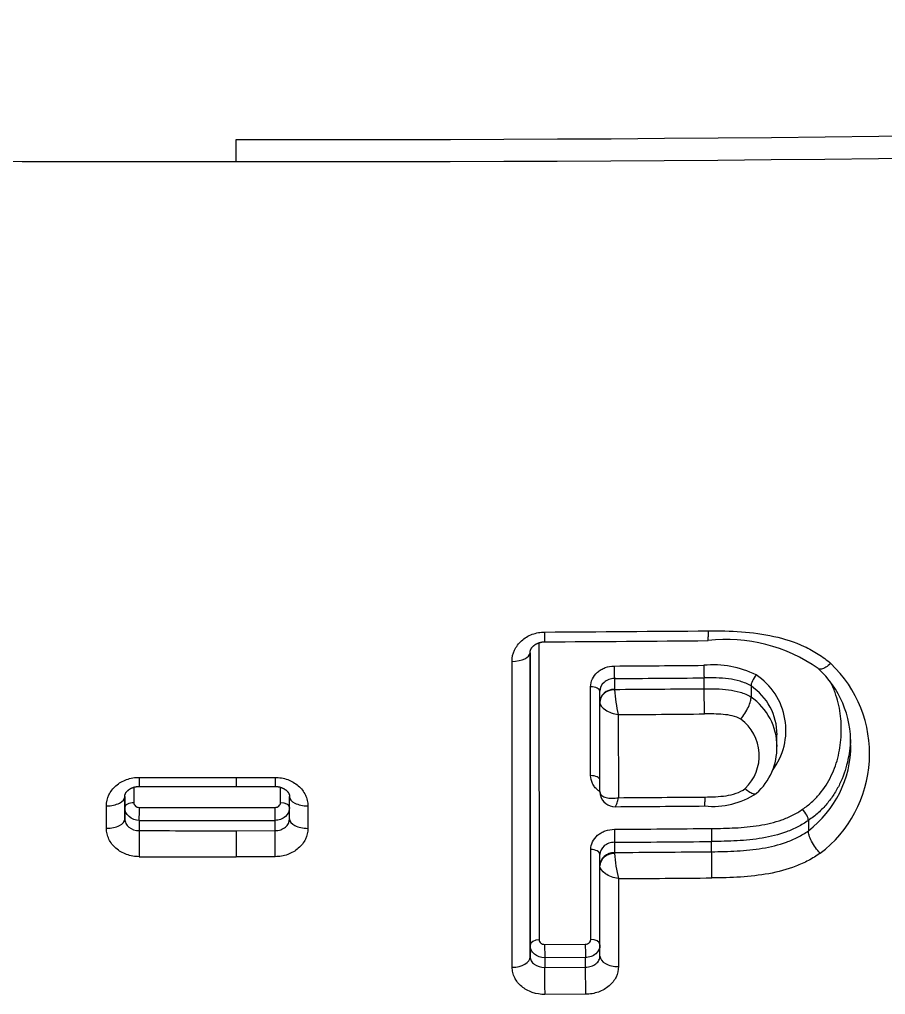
# Model space of a CAD drawing. Header units: millimetres. Extents: x 169 to 4368, y -1049 to 1924.
# Drawn here: x 458.94 to 459.416, y 1017.728 to 1018.264 of the extents above; entities that cross this region are included whole.
import ezdxf

# ---------------------------------------------------------------- set-up
doc = ezdxf.new("R2010")
doc.units = ezdxf.units.MM

msp = doc.modelspace()

# ---------------------------------------------------------------- linework, layer by layer
for p, q in [((459.059070963056, 1018.186226173247), (459.0590710513429, 1018.198320833465)), ((459.2255498618704, 1017.921533538468), (459.2256545304929, 1017.758173134879)), ((459.2206103413658, 1017.91599216673), (459.2207161530271, 1017.748808601306)), ((459.2207161530271, 1017.755316370843), (459.2206143168221, 1017.916137678729)), ((459.2108282056236, 1017.743112123056), (459.2107240420925, 1017.911305650914)), ((459.2669928572899, 1017.90183769521), (459.2669928572899, 1017.895885033201)), ((459.3162850912937, 1017.896271491357), (459.3162850912937, 1017.902225210172)), ((459.2539553873186, 1017.848483322178), (459.2539243395094, 1017.897250192991)), ((459.3421009951235, 1017.897798967537), (459.3421009951235, 1017.897795522855)), ((459.3421009951235, 1017.897795522855), (459.3421009951235, 1017.891705748021)), ((459.2589972234255, 1017.888630616036), (459.2589972234255, 1017.894845787823)), ((459.2669991177131, 1017.895660828432), (459.2669928572899, 1017.895885033201)), ((459.3421009951235, 1017.891705748021), (459.3421009951235, 1017.891698517104)), ((459.2589972248088, 1017.888585766254), (459.2589972234255, 1017.888630616036)), ((459.2590278159576, 1017.83967261513), (459.2589972248088, 1017.888585766255)), ((459.269155121212, 1017.882018334906), (459.2691826078351, 1017.836348638405)), ((459.356387861517, 1017.864486815996), (459.356387861517, 1017.870987856617)), ((459.0590708835869, 1017.847505024886), (459.0590757882599, 1017.842507685082)), ((459.0590710513426, 1017.847505025045), (459.0804526032015, 1017.847522436164)), ((459.002844532523, 1017.842096051042), (459.0028499095925, 1017.833592262776)), ((459.0590757990624, 1017.842499729705), (459.0804481940272, 1017.842517854599)), ((459.0834542824128, 1017.833580095705), (459.0834488877938, 1017.842086533881)), ((458.9978212634712, 1017.83693875205), (458.997829022136, 1017.824661883868)), ((458.997829022136, 1017.831006553104), (458.9978251863006, 1017.837073395333)), ((459.0884542816686, 1017.824648421384), (459.0884465230037, 1017.836925477813)), ((458.9877761700878, 1017.819498886054), (458.9877683531958, 1017.831849350152)), ((458.997829022136, 1017.824661883868), (458.997829022136, 1017.831006553104)), ((459.0804586478042, 1017.82388192894), (459.0804559197138, 1017.831004662899)), ((459.0984757751456, 1017.831846203658), (459.0984835120425, 1017.819495585398)), ((459.00583338589, 1017.823891662443), (459.00583338589, 1017.818229511026)), ((459.0804586478042, 1017.818226903492), (459.0804586478042, 1017.82388192894)), ((459.3736267799512, 1017.823839034257), (459.3736267799512, 1017.82384232239)), ((459.3736267799512, 1017.823839034257), (459.3736267799512, 1017.818120702929)), ((459.0590655951617, 1017.818209680166), (459.0804586478042, 1017.818226903492)), ((459.0590655951617, 1017.818209680166), (459.0590710513433, 1017.803891409349)), ((459.3736267799512, 1017.818120702929), (459.3736267799512, 1017.818113663692)), ((459.2670493551287, 1017.811818527795), (459.2670493551287, 1017.806211097421)), ((459.3204338914735, 1017.806630790289), (459.3204338914735, 1017.812238637382)), ((459.2540137720073, 1017.758348815791), (459.2539815257961, 1017.807824702117)), ((459.2670493551287, 1017.806211097421), (459.2670630536024, 1017.805687931821)), ((459.0804799733207, 1017.80390869898), (459.0590710513426, 1017.803891409349)), ((459.2590537212643, 1017.798956680256), (459.2590537212643, 1017.805157987997)), ((459.2590858595912, 1017.749159559442), (459.2590537279633, 1017.79885202795)), ((459.2692101321128, 1017.791823227814), (459.2692409351933, 1017.743472691365)), ((459.2207161530271, 1017.748808601306), (459.2207161530271, 1017.755316370843)), ((459.2286550603295, 1017.755702663325), (459.2510165169996, 1017.755841235229)), ((459.2510902257267, 1017.74844517825), (459.228720516781, 1017.74830667111)), ((459.2287205167811, 1017.74830667111), (459.2287205167811, 1017.743010518728)), ((459.2510902257267, 1017.743149071546), (459.2510902257267, 1017.74844517825)), ((459.2287205167811, 1017.743010518728), (459.2510902257267, 1017.743149071546)), ((459.251237486745, 1017.728272479271), (459.228851295749, 1017.728134093921))]:
    msp.add_line(p, q)
for centre, radius, start, end in [((459.1175843936398, 1043.445958371222), 25.24770534225234, 269.8672128609488, 274.1424018198389), ((458.9879024541494, 1043.063861830692), 24.87773743910442, 265.8277636352948, 270.163908226174), ((459.1255444496363, 1043.19803515434), 25.01189729769325, 269.8477264795096, 274.1606016590217), ((459.0446750442388, 1049.125041860183), 31.19815431967226, 270.3380175798144, 270.5031857715173), ((459.3287295561483, 1017.835886829281), 0.08740765330177255, 54.8138744965939, 96.68553705623218), ((459.0497930181794, 1048.510819291634), 30.58929770886029, 270.3350303148894, 270.5034126600436), ((459.0445820081424, 1049.365962268696), 31.45799963085424, 270.4049427739221, 270.4946898297325), ((459.3214992436652, 1017.85712470767), 0.05228114166001702, 63.40983489030756, 95.83300644615024), ((459.341660984305, 1017.866719271397), 0.05522919123404235, 358.5516462719187, 47.34435781326478), ((459.3387796450619, 1017.860443828347), 0.0685249183856015, 307.0817596280651, 46.46461674034671), ((459.0446874679566, 1049.314473915606), 31.41342283166628, 270.405472111605, 270.4953803189976), ((459.3247820379875, 1017.873402104815), 0.03651604756749047, 322.7986183406389, 56.56774918332415), ((459.3240109348189, 1017.87091571299), 0.03240308097772753, 0.1276058458412926, 56.06292297874398), ((459.0445513590302, 1049.41178150979), 31.51668147098072, 270.4043910798688, 270.4940047043301), ((459.3617624924501, 1017.903645232231), 0.09509914771206923, 184.8161505336749, 193.1448829878368), ((459.323203246213, 1017.864386020204), 0.03321291015289018, 0.1728453706314585, 55.32031064170351), ((459.0446358766131, 1049.334336979285), 31.4531199883061, 270.4089932696036, 270.495209193851), ((459.3217081575094, 1017.859429370806), 0.02492556545886677, 313.4992822428393, 53.59655332623483), ((459.3240109348189, 1017.87091571299), 0.03240308097772753, 0.109842505687091, 0.1276058458412926), ((459.322285232812, 1017.864081193947), 0.03410329394770246, 312.0496842756555, 0.6806241331155609), ((459.33759892731, 1017.865410357989), 0.05945012734789567, 307.3021385194285, 359.915643920184), ((459.0439729597917, 1049.531834849037), 31.68433342131313, 269.9309196614676, 270.0273020528509), ((459.0465554361753, 1052.027596293852), 34.18510022834533, 269.9316909886103, 270.0209846856808), ((459.2614776820809, 1017.839675035306), 0.002449867318733737, 180.0566013910238, 192.8088211458173), ((459.2672381156439, 1017.839658204936), 0.008208921209940321, 180.048305456123, 194.8024733374426), ((459.2672763031234, 1017.839636393042), 0.008238476051402445, 194.5849648303853, 270.6969165030355), ((459.3212579615646, 1017.8746261095), 0.04308448424743784, 263.953584224798, 303.492166724001), ((459.0444673469315, 1049.488976188795), 31.65342521421936, 270.4067599037878, 270.4929999967704), ((459.0485239072856, 1058.598696727134), 40.76770456988748, 269.9400257949146, 270.0448779186826), ((459.062621614361, 1047.234842678526), 29.40415687308423, 270.3989799273224, 270.4951316092188), ((459.048788290645, 1061.082328074962), 43.25845773926541, 269.9431062667297, 270.0419473568366), ((459.0442583470171, 1049.516869939946), 31.69866371820056, 269.9305463265176, 270.0267643097918), ((459.0443840397132, 1049.498701913936), 31.68050189954731, 270.4025604196141, 270.4990762424765), ((459.044443816541, 1049.491019598755), 31.67998317108359, 270.4026032068034, 270.4991564050544), ((459.0444079927493, 1049.521423243217), 31.71599360936143, 270.402210800573, 270.4986543660737), ((459.3549858326488, 1017.812204993256), 0.08816397884052517, 184.2391576490019, 193.36656445964), ((459.0441601124679, 1049.537747487779), 31.7338595815674, 269.9307393194031, 270.0269218402313), ((459.0444449431001, 1049.527602154654), 31.73657485431376, 270.4057843176046, 270.4986231715996)]:
    msp.add_arc(centre, radius, start, end)
for centre, major_axis, ratio, start_param, end_param in [((459.2106103428542, 1017.915987221795), (0.009999998098587232, 6.166703901688839e-06), 0.4681927569895841, 4.723470430234096, 6.282924348097479), ((459.2669901291994, 1017.906369233471), (-3.538545275683097e-05, 0.004999874785402435), 0.01388452088346303, 1.074793763249091, 2.705215455667689), ((459.3162823632033, 1017.906756748432), (-4.32311907820615e-05, 0.004999813102922468), 0.0172483569148443, 1.074888613261343, 2.705191028772542), ((459.2539972241697, 1017.894843315356), (-0.004999999035433522, -3.105747996279273e-06), 0.481433563372986, 3.141329593532668, 4.726667388550119), ((459.2669972222346, 1017.888634571984), (0.008000000000001062, 0), 0.9063077870365308, 1.571341944917028, 3.142138276698362), ((459.266997223618, 1017.888589722202), (0.007999999986209316, 4.697268352060751e-07), 0.8838883001097192, 1.570507666647855, 3.142085686585135), ((459.3162905474746, 1017.887208414835), (8.622387319134909e-05, -0.009999628265273952), 0.01719723111951192, 1.068076722256458, 2.705191439578805), ((459.2540278167018, 1017.845944023323), (-0.004999999006310984, -3.152283027663128e-06), 0.5079197667641291, 3.153877923060705, 4.72655514440526), ((459.0058114411547, 1017.852519856806), (1.206247922241888e-05, 0.009999992724826767), 0.003877819511068004, 2.093869109127739, 3.141693427885647), ((459.2670399982226, 1017.839582996154), (0.00774028452697334, 0.002021879185697129), 0.9008619156283306, 2.921543755510998, 3.141615762984901), ((458.9878212649597, 1017.836933807115), (0.009999998011414601, 6.306480893059075e-06), 0.5084502646353154, 4.706777125288477, 6.282917478253981), ((459.0028290213918, 1017.831009025571), (0.00499999899626901, 3.168173669243486e-06), 0.5166499330178785, 1.566291306495301, 3.141323373273149), ((459.0834542824128, 1017.830996957406), (-0.004999998996292609, -3.168132627073832e-06), 0.5166275838910113, 3.154096927514345, 4.712061631389755), ((459.0984465215153, 1017.836930422748), (0.009999998011467337, 6.30639104409747e-06), 0.5084253775066676, 3.141324876234231, 4.714993715047156), ((459.0058306577995, 1017.828423200703), (-6.058035443429199e-06, -0.004999996330019851), 0.003889312012931897, 0.4363357704642254, 2.115614450409834), ((458.9878290236245, 1017.824656938933), (0.009999997994487864, 6.333264206126454e-06), 0.5158099598367883, 4.706776925203396, 6.282916149747604), ((459.0984542801802, 1017.824653366319), (0.009999997994555171, 6.333160146310135e-06), 0.515781578632269, 3.141323501887644, 4.714985518416674), ((459.005838842071, 1017.809166434505), (1.211923051358532e-05, 0.009999992656209433), 0.00388998958079856, 0.4363357717144005, 2.124144450354215), ((459.0804641039852, 1017.809163826971), (1.142681449115002e-05, -0.009999993471389301), 0.001159445748847681, 1.017476861828592, 2.705260096606573), ((459.2670466270383, 1017.816350066056), (3.513469753746445e-05, -0.004999876553779536), 0.01377700202503368, 4.15794070178562, 5.84680880288149), ((459.320431163383, 1017.816770175643), (4.356029036090003e-05, -0.004999810246510139), 0.01738944540860942, 4.157927909964894, 5.846782542412686), ((459.2540537220085, 1017.80515551553), (-0.004999998975708381, -3.200455685192782e-06), 0.533899506890563, 3.141319980387203, 4.7264869823863), ((459.2670537200735, 1017.798960636204), (0.008000000000000368, 0), 0.9063077870367426, 1.571341944916242, 3.142138256353233), ((459.2670537267725, 1017.798855983898), (0.007999999946168429, 9.28069258943065e-07), 0.8539940325596432, 1.569531402091521, 3.142035854558535), ((459.3204393476545, 1017.797567713768), (8.703275769239571e-05, -0.00999962125778353), 0.01737062013994296, 1.007458958735027, 2.705190041465217), ((459.2257161522829, 1017.755318843311), (-0.00499999892797573, -3.2741778552281e-06), 0.5709070302852074, 4.724339801862258, 6.282904417229311), ((459.2540858603354, 1017.755494448702), (-0.004999998927932708, -3.274244553264083e-06), 0.5709390423990968, 3.166237735360452, 4.726433268761921), ((459.2287177886906, 1017.752838209371), (-2.918715655136905e-05, 0.004999914810270567), 0.01122668368737731, 0.9606904184533391, 2.705231020686746), ((459.2510874976362, 1017.75297671651), (-3.272891008487822e-05, 0.004999892880694357), 0.01274542455925231, 0.9606536552100096, 2.705222530192823), ((459.2107161545156, 1017.748803656371), (0.009999997860613008, 6.541233443790873e-06), 0.5691939376123898, 4.723222004193309, 6.282904848070145), ((459.2690858581026, 1017.749164504376), (0.009999997860437454, 6.541493141609678e-06), 0.5692565299618662, 3.141312147841334, 4.727524934499867), ((459.228725972962, 1017.733947442207), (-5.839287500197811e-05, 0.009999829512154244), 0.01123066356081055, 4.091942974723187, 5.846823653427221), ((459.2510956819076, 1017.734085995025), (-6.548002862288849e-05, 0.009999785615995294), 0.01275018603542174, 4.091901346760178, 5.846815155469808)]:
    msp.add_ellipse(centre, major_axis=major_axis, ratio=ratio, start_param=start_param, end_param=end_param)
for points, knots in [([(459.2107240420925, 1017.911305650914), (459.2107227893617, 1017.913412099128), (459.2111967512928, 1017.91551027018), (459.2129864608908, 1017.919366714754), (459.2143241063564, 1017.921160684018), (459.2168124553328, 1017.92339418942), (459.2177385412063, 1017.924077466715), (459.2196961289093, 1017.92525442184), (459.2207309111722, 1017.925754098205), (459.2229136076058, 1017.926573859042), (459.2240590069771, 1017.926889954487), (459.2263642310455, 1017.927312185957), (459.2275361154771, 1017.927423420778), (459.2287281025248, 1017.927430454407)], [0, 0, 0, 0, 0.2500000000000057, 0.2500000000000057, 0.5000000000000113, 0.5000000000000113, 0.6250000000000084, 0.6250000000000084, 0.7500000000000057, 0.7500000000000057, 0.8750000000000028, 0.8750000000000028, 1, 1, 1, 1]), ([(459.3186614650044, 1017.928090656655), (459.3247196528932, 1017.928143869648), (459.3307664523521, 1017.928024879042), (459.3428163782074, 1017.92712093127), (459.3488113566891, 1017.926332264144), (459.360395686899, 1017.923768857748), (459.3660181350672, 1017.921997034425), (459.3740795834739, 1017.918266640123), (459.3766602861457, 1017.916860535701), (459.3815284527848, 1017.913736338385), (459.3838263653307, 1017.912013584161), (459.3859797734787, 1017.910120908748)], [0, 0, 0, 0, 0.2500000000000012, 0.2500000000000012, 0.5000000000000024, 0.5000000000000024, 0.7500000000000037, 0.7500000000000037, 0.8750000000000018, 0.8750000000000018, 1, 1, 1, 1]), ([(459.2206119069184, 1017.915993563285), (459.220611574964, 1017.916034001055), (459.2206108921055, 1017.916152077728), (459.2206255391773, 1017.916375413664), (459.2206588634294, 1017.916644667146), (459.2207066067541, 1017.916895700118), (459.2207653258939, 1017.917130325235), (459.2208339993051, 1017.917357566754), (459.2209148794486, 1017.917582314463), (459.2210087183223, 1017.917805742823), (459.221109762289, 1017.918016988255), (459.2212221042171, 1017.918227253216), (459.2213502781192, 1017.918443577371), (459.2214895594711, 1017.918656251645), (459.2216453115592, 1017.918872596769), (459.2218167919352, 1017.919089838957), (459.2220044747652, 1017.919307359063), (459.2222074150398, 1017.919522825057), (459.2224176477873, 1017.919727385978), (459.2226257781037, 1017.919913854063), (459.2228371860681, 1017.920089290891), (459.2230624130812, 1017.920262901147), (459.2233093635562, 1017.920439119453), (459.2235747263391, 1017.920613882133), (459.2238559979796, 1017.920784154725), (459.2241388219743, 1017.920940728667), (459.2244161355818, 1017.921080954163), (459.2246939452554, 1017.921209489386), (459.2249866276834, 1017.921333039533), (459.2252993291929, 1017.92145243539), (459.2256260922363, 1017.921564273634), (459.2259632481172, 1017.921666503501), (459.2263064443728, 1017.921757298177), (459.2266503330629, 1017.921834975868), (459.2269961589454, 1017.921900042009), (459.2273449443791, 1017.92195322483), (459.2277008713255, 1017.921994929234), (459.2280579593417, 1017.922024008838), (459.2283856500456, 1017.922040337633), (459.2285720385628, 1017.922041616986), (459.2286593650716, 1017.922042061835)], [0, 0, 0, 0, 0.0157574298148689, 0.05399506399985515, 0.09183839644559846, 0.1291330615302763, 0.1584776840987941, 0.1874233030601213, 0.2196136494383733, 0.2491204071231888, 0.2765667515081663, 0.3025662283123578, 0.3303444974031489, 0.3574399429189727, 0.3846676069276172, 0.4120779226113373, 0.4396100427642818, 0.4671852189902063, 0.494695828181771, 0.5191526888891278, 0.5416819072918897, 0.5656954447979005, 0.5905347023023995, 0.6160179222916117, 0.6419165699367246, 0.667973804644843, 0.690889186071381, 0.7130019273527826, 0.736678783338499, 0.761059248265543, 0.785933748213151, 0.8110602005503349, 0.836182913908814, 0.8609719910843542, 0.8850486071182726, 0.9094611204818913, 0.9341050108545208, 0.9588774054893724, 0.9836733916461986, 1, 1, 1, 1]), ([(459.2539243395095, 1017.897250192991), (459.2539233864097, 1017.898753858517), (459.254267056789, 1017.900251796225), (459.2555628498139, 1017.90300310763), (459.2565307015336, 1017.904281933112), (459.258328031793, 1017.905872773702), (459.2589964875381, 1017.906359185681), (459.2604084354219, 1017.907196849511), (459.2611544056226, 1017.907552428595), (459.2635132907005, 1017.908427703187), (459.2651968886248, 1017.908736186207), (459.2669122336824, 1017.908748309961)], [0, 0, 0, 0, 0.2499999999999919, 0.2499999999999919, 0.499999999999985, 0.499999999999985, 0.6249999999999911, 0.6249999999999911, 0.7499999999999973, 0.7499999999999973, 1, 1, 1, 1]), ([(459.3859797734787, 1017.910120908748), (459.3850577032562, 1017.909310442919), (459.3841299141166, 1017.908619817567), (459.3824086170109, 1017.907582336675), (459.381599131215, 1017.907227325649), (459.3802388992241, 1017.906917253365), (459.3796789989664, 1017.906957703056), (459.3792170830548, 1017.907232494715), (459.3791558363643, 1017.907276851797), (459.3790992401034, 1017.907326333925)], [0, 0, 0, 0, 0.3158348643524197, 0.3158348643524197, 0.6316697287048394, 0.6316697287048394, 0.9475045930572591, 0.9475045930572591, 1, 1, 1, 1]), ([(459.2669928572899, 1017.90183769521), (459.2659345690283, 1017.901825851378), (459.2648956664999, 1017.901633718186), (459.2629565573314, 1017.900916111673), (459.2620689081993, 1017.90039120965), (459.2598582234818, 1017.898452789896), (459.2589960749685, 1017.896657984927), (459.2589972234255, 1017.894845787823)], [0, 0, 0, 0, 0.25, 0.25, 0.5, 0.5, 1, 1, 1, 1]), ([(459.3421009951235, 1017.897795522855), (459.3402495449985, 1017.898894386265), (459.338220550326, 1017.899746328755), (459.3340075928543, 1017.901011089288), (459.3318469851575, 1017.901425418787), (459.3252635449349, 1017.90225816886), (459.3207575961533, 1017.902264227599), (459.3162850912937, 1017.902225210172)], [0, 0, 0, 0, 0.2500000000000019, 0.2500000000000019, 0.5000000000000039, 0.5000000000000039, 1, 1, 1, 1]), ([(459.3449005753723, 1017.903876129548), (459.3441203349674, 1017.902912449671), (459.3433544221119, 1017.901678832316), (459.3423165863014, 1017.8994261746), (459.3420422885191, 1017.898409198325), (459.3421009951235, 1017.897798967537)], [0, 0, 0, 0, 0.5, 0.5, 1, 1, 1, 1]), ([(459.3703942203884, 1017.829983139013), (459.3721839987697, 1017.831181371331), (459.3738737727522, 1017.832495758437), (459.3769913236031, 1017.835290221965), (459.3784226095052, 1017.836770245533), (459.3823679255602, 1017.841438099388), (459.3845497075251, 1017.84489505167), (459.3879606995765, 1017.852027976487), (459.3892206338717, 1017.855724788831), (459.3905583486944, 1017.861435044776), (459.3909099788949, 1017.863366255121), (459.3914291335771, 1017.867217234312), (459.3915988135216, 1017.869145351919), (459.3918564662814, 1017.874937351369), (459.3916961469453, 1017.878808853771), (459.3906053152032, 1017.886572343294), (459.3896712014694, 1017.8904258988), (459.3875716669967, 1017.896197383222), (459.3866849790085, 1017.898235244045), (459.3856536026879, 1017.900225145385)], [0, 0, 0, 0, 0.07617719044562048, 0.07617719044562048, 0.152354380891241, 0.152354380891241, 0.3047087617824841, 0.3047087617824841, 0.4570631426737273, 0.4570631426737273, 0.5332403331193497, 0.5332403331193497, 0.6094175235649721, 0.6094175235649721, 0.7617719044562228, 0.7617719044562228, 0.9141262853474735, 0.9141262853474735, 1, 1, 1, 1]), ([(459.3162850912937, 1017.896271491357), (459.3185226110494, 1017.896290439969), (459.3207596432402, 1017.896296181366), (459.3252277518197, 1017.896157146225), (459.3274691391002, 1017.896011683202), (459.3318606247115, 1017.895438159073), (459.3340144594881, 1017.895011350177), (459.3381923294499, 1017.893722389624), (459.3402392036685, 1017.892842019616), (459.3421009951235, 1017.891705748021)], [0, 0, 0, 0, 0.25, 0.25, 0.5, 0.5, 0.75, 0.75, 1, 1, 1, 1]), ([(459.336500665657, 1017.879490914021), (459.3372790079798, 1017.880452279559), (459.3380658858745, 1017.881565436577), (459.3394762053084, 1017.883839474438), (459.3401202799664, 1017.885032203103), (459.3411587799353, 1017.887294563843), (459.3415622993714, 1017.888382385946), (459.3420635960403, 1017.890279185309), (459.3421629687646, 1017.891084669963), (459.3421009951235, 1017.891698517104)], [0, 0, 0, 0, 0.25, 0.25, 0.5, 0.5, 0.75, 0.75, 1, 1, 1, 1]), ([(459.2589972248088, 1017.888585766254), (459.2589973165412, 1017.887296693092), (459.2601240233726, 1017.885842654742), (459.262984549427, 1017.884011418914), (459.2640895192656, 1017.883476590095), (459.2665421194362, 1017.882580764983), (459.2678459153693, 1017.882238499802), (459.269155121212, 1017.882018334906)], [0, 0, 0, 0, 0.500000000000038, 0.500000000000038, 0.750000000000019, 0.750000000000019, 1, 1, 1, 1]), ([(459.336500665657, 1017.879490914021), (459.3350556842276, 1017.880338480385), (459.3334414656609, 1017.880915935754), (459.3301735410051, 1017.88172017822), (459.3284922525719, 1017.881961708567), (459.32337472465, 1017.882436459734), (459.3199227488618, 1017.882421523108), (459.316482780553, 1017.882391788891)], [0, 0, 0, 0, 0.2499999999999993, 0.2499999999999993, 0.4999999999999987, 0.4999999999999987, 1, 1, 1, 1]), ([(459.3968052571703, 1017.868428079471), (459.3968037557149, 1017.868394159006), (459.396802230219, 1017.868360239287), (459.3967051646584, 1017.866235456624), (459.3965174475468, 1017.864147222368), (459.3959443629486, 1017.859976025823), (459.3955565338958, 1017.857884064308), (459.3940849705131, 1017.851705275952), (459.3927009643793, 1017.847705493445), (459.3898996384928, 1017.841916228504), (459.3888373471718, 1017.840012070039), (459.3864613141928, 1017.83633184031), (459.3838528147544, 1017.832804240824), (459.3807503972652, 1017.829599556993), (459.3773789996797, 1017.826570125131), (459.3755555477485, 1017.825143271376), (459.3736267799512, 1017.823839034257)], [0, 0, 0, 0, 0.002023705050801035, 0.002023705050801035, 0.1267707419194508, 0.1267707419194508, 0.2515177787881004, 0.2515177787881004, 0.5010118525254001, 0.5010118525254001, 0.6257588893940502, 0.6257588893940502, 0.7505059262627002, 0.8752529631313499, 0.8752529631313499, 1, 1, 1, 1]), ([(459.2590246623482, 1017.839647011475), (459.2585785250462, 1017.839939235656), (459.2581549056448, 1017.840256100648), (459.2571598555015, 1017.841106904843), (459.2566117217989, 1017.841678983547), (459.2556704489721, 1017.842888040269), (459.2552718437344, 1017.843527789703), (459.2542943629756, 1017.845554009964), (459.2539563346525, 1017.847002512256), (459.2539553873186, 1017.848483322178)], [0, 0, 0, 0, 0.1419298464766822, 0.1419298464766822, 0.3564473848575175, 0.3564473848575175, 0.5709649232383527, 0.5709649232383527, 1, 1, 1, 1]), ([(458.9877683531958, 1017.831849350152), (458.987767052552, 1017.833907179052), (458.9882385206706, 1017.835954449757), (458.9900214670084, 1017.839715279004), (458.9913550792186, 1017.841463819266), (458.9938397780828, 1017.843637834746), (458.9947650044537, 1017.844302335226), (458.9967231413889, 1017.845445652672), (458.9977586401808, 1017.845929893814), (458.9999437953294, 1017.846721274738), (459.0010915634132, 1017.847024672609), (459.0034018789394, 1017.847424475504), (459.0045766240895, 1017.847525897796), (459.0057718223391, 1017.847524456888)], [0, 0, 0, 0, 0.2500000000000069, 0.2500000000000069, 0.5000000000000138, 0.5000000000000138, 0.6250000000000103, 0.6250000000000103, 0.7500000000000069, 0.7500000000000069, 0.8750000000000034, 0.8750000000000034, 1, 1, 1, 1]), ([(459.0804526032015, 1017.847522436164), (459.0828429676565, 1017.847525189449), (459.0852174254398, 1017.847106184466), (459.0895611983722, 1017.845529604902), (459.0915698681872, 1017.844353660065), (459.094056770204, 1017.842176832887), (459.0948145178155, 1017.841368337922), (459.0961142131326, 1017.839664834952), (459.0966639255951, 1017.838765608447), (459.0975617673623, 1017.836871848078), (459.0979050159187, 1017.835880938663), (459.0983590547985, 1017.833887595457), (459.0984751320793, 1017.83287510825), (459.0984757751456, 1017.831846203658)], [0, 0, 0, 0, 0.2499999999999959, 0.2499999999999959, 0.4999999999999918, 0.4999999999999918, 0.6249999999999938, 0.6249999999999938, 0.7499999999999959, 0.7499999999999959, 0.8749999999999979, 0.8749999999999979, 1, 1, 1, 1]), ([(458.9978227565031, 1017.836939866336), (458.9978224108095, 1017.836973778061), (458.9978215886233, 1017.837080146065), (458.9978355710862, 1017.837283068061), (458.997868439778, 1017.837531765714), (458.9979142027737, 1017.837756178945), (458.9979701096158, 1017.837965613739), (458.9980322947832, 1017.838160504638), (458.9981064601346, 1017.83835702905), (458.9981935351333, 1017.838555194687), (458.9982872044801, 1017.838743040607), (458.9983919459651, 1017.838931494803), (458.9985085269009, 1017.839121218215), (458.9986354944771, 1017.839308781052), (458.998777864983, 1017.839501020417), (458.9989384858159, 1017.839699152968), (458.9991157760313, 1017.839899468073), (458.9993089426965, 1017.840099565591), (458.9995094177758, 1017.840289942809), (458.9997071101553, 1017.840462913227), (458.9999072622365, 1017.840625362196), (459.0001211036757, 1017.84078682883), (459.0003567842011, 1017.840951831644), (459.0006116459271, 1017.841116761626), (459.0008835598695, 1017.84127875237), (459.0011701137294, 1017.841435094398), (459.0014520077203, 1017.841575010722), (459.0017348210238, 1017.841702813294), (459.0020191214978, 1017.84182024547), (459.0023238637444, 1017.841934336507), (459.0026437518752, 1017.842041938432), (459.0029754739053, 1017.842141063626), (459.0033150857073, 1017.842229892922), (459.003647603972, 1017.842304534157), (459.0039782922115, 1017.842367076651), (459.0043111811599, 1017.842419169417), (459.0046590745398, 1017.842461873722), (459.005016266322, 1017.84249384906), (459.0053725869046, 1017.842512990641), (459.0056426302467, 1017.842520974746), (459.0057760366197, 1017.842519154779), (459.00579932462, 1017.842518826518)], [0, 0, 0, 0, 0.01539540920325244, 0.05660739678435983, 0.09724341345184581, 0.1370497666806053, 0.1657353418622461, 0.1939888011233025, 0.2265390085820938, 0.2560003875962898, 0.2832689244848226, 0.3090212793169911, 0.33640010972412, 0.3616468119991144, 0.388302665379428, 0.4152198966825958, 0.44233996045181, 0.4695748759868311, 0.4968187439258845, 0.520667346185158, 0.5424864226722298, 0.5657054931544625, 0.5897646739288454, 0.6145128963061182, 0.6397501937331072, 0.6652436378085308, 0.6907620104688189, 0.7120978402394011, 0.734911448598224, 0.758434301902527, 0.7824866014211865, 0.8068539396412516, 0.8313052680895062, 0.8555492953589999, 0.8771188266071698, 0.9000516827934936, 0.9238367082473092, 0.9477809241413917, 0.9717950334423862, 0.9957770016582482, 1, 1, 1, 1]), ([(459.0804481040809, 1017.842516503384), (459.0805499685881, 1017.842516374257), (459.0807479495131, 1017.84251573916), (459.0810880550062, 1017.842500795363), (459.0814448734164, 1017.84247397331), (459.0818013180512, 1017.842434991179), (459.0821516952237, 1017.84238472461), (459.0824967300424, 1017.842323222016), (459.0828365533128, 1017.842250756417), (459.0831689752256, 1017.842168272037), (459.0834929552692, 1017.84207607836), (459.0838093777765, 1017.841974199934), (459.0841214682589, 1017.841861565269), (459.0844309116343, 1017.841737342977), (459.0847232424093, 1017.841607552683), (459.0849999229637, 1017.841473436748), (459.0852660822944, 1017.841333189172), (459.0855339587241, 1017.841179564077), (459.0857977294174, 1017.841014798436), (459.0860489032264, 1017.840844314455), (459.0862862319571, 1017.840669581424), (459.0865012160649, 1017.840498029585), (459.0866955847614, 1017.840330829813), (459.0868883093199, 1017.840152366318), (459.0870856123836, 1017.839953865197), (459.0872789012989, 1017.839740714814), (459.0874508469819, 1017.839533137665), (459.0876005303983, 1017.839335355298), (459.0877286103741, 1017.839149925036), (459.0878401434137, 1017.83897280822), (459.0879555181825, 1017.838770575614), (459.0880643537082, 1017.838554402393), (459.0881599381515, 1017.838335869557), (459.0882340843572, 1017.838140721421), (459.0882942934309, 1017.837956094989), (459.0883424364202, 1017.83778001809), (459.0883881357274, 1017.837571178016), (459.0884233808392, 1017.837341836075), (459.0884438634345, 1017.837112767957), (459.0884444615034, 1017.836984615408), (459.0884445076807, 1017.836922404062)], [0, 0, 0, 0, 0.01847669902111748, 0.04246226043504126, 0.0665176496614045, 0.09054062738620065, 0.1144202559217232, 0.1380729188190005, 0.1618942432391913, 0.1856458618445103, 0.2090074170216899, 0.2324842250042493, 0.2562407520152915, 0.2804920681609537, 0.3054608617649116, 0.327268877584374, 0.3500789333131967, 0.3750564186683299, 0.400128482864734, 0.4252422157760771, 0.4503352025177759, 0.4753467294174675, 0.4975699291965177, 0.5203402864983143, 0.5495155721196041, 0.5782340019273279, 0.6061427642438003, 0.633027846280955, 0.6587363348425999, 0.683290811232084, 0.7100166120633421, 0.7451114129132216, 0.7754375540903905, 0.8042660823532964, 0.8315323076154553, 0.860233743350522, 0.891174481976494, 0.9314388715588506, 0.971812863974786, 1, 1, 1, 1]), ([(459.2590887791382, 1017.839131903085), (459.2592266844001, 1017.838522011663), (459.2595969940766, 1017.837973151736), (459.2607448283907, 1017.837055702884), (459.2615253863792, 1017.83668863614), (459.2633609589715, 1017.836188548216), (459.2644346010877, 1017.836050126025), (459.2667301767958, 1017.836019446567), (459.2679684246124, 1017.836128239509), (459.2691826078351, 1017.836348638406)], [0, 0, 0, 0, 0.25, 0.25, 0.5, 0.5, 0.75, 0.75, 1, 1, 1, 1]), ([(459.3168250336968, 1017.836722729008), (459.3206839024645, 1017.836755934971), (459.3245665770663, 1017.836880271993), (459.3302497912119, 1017.83773738986), (459.3321174849893, 1017.838133714054), (459.3357449363018, 1017.839373402536), (459.3374210499337, 1017.840196462816), (459.3388655580466, 1017.841348789503)], [0, 0, 0, 0, 0.4999999999999991, 0.4999999999999991, 0.7499999999999996, 0.7499999999999996, 1, 1, 1, 1]), ([(459.3388655580466, 1017.841348789503), (459.3397228676779, 1017.840587876921), (459.3405837620616, 1017.839938373816), (459.3421659941372, 1017.838973923203), (459.3428977593587, 1017.838651483033), (459.3441312038494, 1017.838376840943), (459.3446329553863, 1017.838422705521), (459.3450253646759, 1017.838674307949), (459.3450597948628, 1017.838699146409), (459.3450926745794, 1017.838725748961)], [0, 0, 0, 0, 0.3224849847193135, 0.3224849847193135, 0.6449699694386269, 0.6449699694386269, 0.9674549541579405, 0.9674549541579405, 1, 1, 1, 1]), ([(459.0028499095925, 1017.833592262776), (459.0028503400462, 1017.832913186215), (459.0031741866062, 1017.832248758075), (459.0042799381216, 1017.831296856606), (459.0050572347417, 1017.831015453521), (459.0058504285578, 1017.831014491423)], [0, 0, 0, 0, 0.5, 0.5, 1, 1, 1, 1]), ([(459.0804559197138, 1017.831004662899), (459.0812492870041, 1017.831005034132), (459.0820247491104, 1017.831284969798), (459.083130069596, 1017.832234773236), (459.0834547141368, 1017.832900857104), (459.0834542824128, 1017.833580095705)], [0, 0, 0, 0, 0.5, 0.5, 1, 1, 1, 1]), ([(459.2673756116406, 1017.831398013514), (459.2674933392341, 1017.831399564079), (459.2676368366846, 1017.831558745726), (459.2679920363334, 1017.83223168838), (459.2682156720214, 1017.83281953446), (459.2686874166289, 1017.834347134193), (459.268938845774, 1017.835299045343), (459.2691826078351, 1017.836348638406)], [0, 0, 0, 0, 0.2926965763207891, 0.2926965763207891, 0.6463482881603946, 0.6463482881603946, 1, 1, 1, 1]), ([(459.00583338589, 1017.823891662443), (459.003719556355, 1017.823891969565), (459.001647580245, 1017.824665688697), (458.9994342232985, 1017.826635224118), (458.9988406177021, 1017.827423795638), (458.9980377161342, 1017.829146117074), (458.9978295983262, 1017.830067363559), (458.997829022136, 1017.831006553104)], [0, 0, 0, 0, 0.4999999999999968, 0.4999999999999968, 0.7499999999999983, 0.7499999999999983, 1, 1, 1, 1]), ([(459.0884530450638, 1017.830872807365), (459.0884161181859, 1017.829038659583), (459.0875547581407, 1017.827249829907), (459.0853761884142, 1017.825311205851), (459.0844890782024, 1017.824782481817), (459.0825526889807, 1017.824067972644), (459.0815154663325, 1017.823882441584), (459.0804586478042, 1017.82388192894)], [0, 0, 0, 0, 0.4943153732449302, 0.4943153732449302, 0.7471576866224655, 0.7471576866224655, 1, 1, 1, 1]), ([(459.3203343111732, 1017.819401857671), (459.3247149952789, 1017.819440018383), (459.3290937173455, 1017.819523386527), (459.337837510409, 1017.820003984561), (459.3422188299151, 1017.820402483402), (459.3507811580777, 1017.821769668582), (459.3549758011421, 1017.822734540167), (459.3610521269523, 1017.824883823917), (459.363056954182, 1017.825727599034), (459.3668716498202, 1017.827664670302), (459.3686844137524, 1017.828756560155), (459.3703942203884, 1017.829983139013)], [0, 0, 0, 0, 0.2499999999999994, 0.2499999999999994, 0.4999999999999989, 0.4999999999999989, 0.7499999999999983, 0.7499999999999983, 0.8749999999999991, 0.8749999999999991, 1, 1, 1, 1]), ([(459.3736267799512, 1017.82384232239), (459.3736820662112, 1017.824476595691), (459.3733509372826, 1017.825533359673), (459.3721435327323, 1017.827827475394), (459.3712614042092, 1017.829066506285), (459.3703942203884, 1017.829983139013)], [0, 0, 0, 0, 0.5, 0.5, 1, 1, 1, 1]), ([(458.997829022136, 1017.824661883868), (458.9978295907561, 1017.823822419714), (458.9980317181513, 1017.82300020995), (458.998817996327, 1017.82145627821), (458.9994006777086, 1017.820746517564), (459.0015981613204, 1017.818958504102), (459.0036888554189, 1017.818236684376), (459.00583338589, 1017.818229511026)], [0, 0, 0, 0, 0.2500000000000143, 0.2500000000000143, 0.5000000000000285, 0.5000000000000285, 1, 1, 1, 1]), ([(459.0804586478042, 1017.818226903492), (459.081531350738, 1017.818228998387), (459.082583194841, 1017.818402131954), (459.0845334780995, 1017.819059152603), (459.0854208349643, 1017.819542873178), (459.0876148032607, 1017.821324419182), (459.0884554193525, 1017.822968771169), (459.0884542816686, 1017.824648421384)], [0, 0, 0, 0, 0.2499999999999858, 0.2499999999999858, 0.4999999999999717, 0.4999999999999717, 1, 1, 1, 1]), ([(459.3736267799512, 1017.82384232239), (459.3718061955669, 1017.822531810599), (459.3698822891541, 1017.821357434315), (459.3658423710435, 1017.819261419463), (459.3637183197249, 1017.818338949029), (459.3572740858208, 1017.815974540534), (459.3528246943374, 1017.814895254297), (459.3437321303255, 1017.813362056381), (459.3390717150059, 1017.812911021666), (459.3297618023527, 1017.81237032029), (459.3250989700014, 1017.812278933448), (459.3204338914735, 1017.812238637382)], [0, 0, 0, 0, 0.1249999999999995, 0.1249999999999995, 0.249999999999999, 0.249999999999999, 0.4999999999999993, 0.4999999999999993, 0.7499999999999997, 0.7499999999999997, 1, 1, 1, 1]), ([(459.0057993781176, 1017.803911091959), (459.0034066300939, 1017.803913983701), (459.001029893442, 1017.804334056157), (458.996684156706, 1017.805904089878), (458.9946759570473, 1017.807072152035), (458.9921905877056, 1017.809233188101), (458.9914335536245, 1017.810035632207), (458.9901353427309, 1017.811726417987), (458.9895862431807, 1017.812619155534), (458.9886893506254, 1017.81450021536), (458.9883465059401, 1017.815484730583), (458.9878928572413, 1017.817466804628), (458.9877768195105, 1017.818474274411), (458.9877761700878, 1017.819498886054)], [0, 0, 0, 0, 0.2500000000000093, 0.2500000000000093, 0.5000000000000187, 0.5000000000000187, 0.625000000000014, 0.625000000000014, 0.7500000000000093, 0.7500000000000093, 0.8750000000000047, 0.8750000000000047, 1, 1, 1, 1]), ([(459.0984835120424, 1017.819495585398), (459.0984847987715, 1017.817446329307), (459.0980136364774, 1017.815411021086), (459.0962326644723, 1017.811675571534), (459.0949006239014, 1017.809940445938), (459.0924178404422, 1017.807782498325), (459.09149322377, 1017.807122777218), (459.0895349604306, 1017.805986561998), (459.0884992694541, 1017.805505036641), (459.0863133544146, 1017.804717006826), (459.0851645475666, 1017.80441408557), (459.0828521885911, 1017.804013141264), (459.0816763490454, 1017.803910068857), (459.0804799733207, 1017.80390869898)], [0, 0, 0, 0, 0.2499999999999998, 0.2499999999999998, 0.4999999999999996, 0.4999999999999996, 0.6249999999999997, 0.6249999999999997, 0.7499999999999998, 0.7499999999999998, 0.8749999999999999, 0.8749999999999999, 1, 1, 1, 1]), ([(459.2539815257961, 1017.807824702117), (459.2539805863805, 1017.809278121551), (459.2543221158248, 1017.81072727828), (459.2556130007295, 1017.813393103495), (459.2565782798055, 1017.814634432703), (459.258373527051, 1017.816180440195), (459.2590415328927, 1017.81665353796), (459.2604545670397, 1017.817469319812), (459.2612012597676, 1017.817815699783), (459.2635628337115, 1017.818668584042), (459.2652506604117, 1017.818969883723), (459.2669695655503, 1017.818981961088)], [0, 0, 0, 0, 0.2500000000000078, 0.2500000000000078, 0.5000000000000143, 0.5000000000000143, 0.6250000000000115, 0.6250000000000115, 0.7500000000000088, 0.7500000000000088, 1, 1, 1, 1]), ([(459.3204338914735, 1017.806630790289), (459.3251012883637, 1017.806672108894), (459.3297665793326, 1017.806765724748), (459.3390827478619, 1017.80731039554), (459.3437391899894, 1017.807762818874), (459.3528207962286, 1017.809287846181), (459.3572644594566, 1017.810357939552), (459.3636996973256, 1017.81268845425), (459.3658227538748, 1017.813596414608), (459.3698759917259, 1017.815665960367), (459.3718040557432, 1017.816823606983), (459.3736267799512, 1017.818113663692)], [0, 0, 0, 0, 0.2499999999999986, 0.2499999999999986, 0.4999999999999971, 0.4999999999999971, 0.7499999999999957, 0.7499999999999957, 0.8749999999999978, 0.8749999999999978, 1, 1, 1, 1]), ([(459.380097021629, 1017.805776298374), (459.3792279830186, 1017.806690907251), (459.3783398362671, 1017.807775899826), (459.3767242096668, 1017.810044339223), (459.3759814299248, 1017.811247897287), (459.3747721738916, 1017.813553980947), (459.3742955753019, 1017.81467551911), (459.3736948035189, 1017.816634939765), (459.3735672388619, 1017.817474457189), (459.3736267799512, 1017.818113663692)], [0, 0, 0, 0, 0.25, 0.25, 0.5, 0.5, 0.75, 0.75, 1, 1, 1, 1]), ([(459.2670493551287, 1017.811818527795), (459.2659838535806, 1017.811806690076), (459.2649373727126, 1017.811620273426), (459.2629907347722, 1017.810928120276), (459.2621017253898, 1017.810422477806), (459.2598988374934, 1017.808567930661), (459.2590525830001, 1017.806865981614), (459.2590537212643, 1017.805157987997)], [0, 0, 0, 0, 0.2499999999999859, 0.2499999999999859, 0.4999999999999718, 0.4999999999999718, 1, 1, 1, 1]), ([(459.380097021629, 1017.805776298374), (459.3780600190294, 1017.8043206492), (459.3759160538291, 1017.803001482243), (459.3714247546551, 1017.800621597089), (459.3690702492954, 1017.799560387645), (459.3619121103715, 1017.796804337534), (459.3569556357872, 1017.795498769197), (459.3467864091275, 1017.793624790401), (459.3415535083195, 1017.793059053279), (459.3311037370809, 1017.792385825502), (459.3258695596621, 1017.792274662578), (459.3206326832357, 1017.792229085858)], [0, 0, 0, 0, 0.1250000000000004, 0.1250000000000004, 0.2500000000000007, 0.2500000000000007, 0.5000000000000004, 0.5000000000000004, 0.7500000000000002, 0.7500000000000002, 1, 1, 1, 1]), ([(459.2692101321128, 1017.791823227814), (459.2679011383959, 1017.79203490079), (459.2665975885443, 1017.792382078321), (459.2641454454508, 1017.793314461137), (459.2630406965716, 1017.793879972092), (459.2601805465428, 1017.795839134676), (459.2590539078324, 1017.797422963171), (459.2590537279633, 1017.79885202795)], [0, 0, 0, 0, 0.25, 0.25, 0.5, 0.5, 1, 1, 1, 1]), ([(459.2256545304929, 1017.758173134879), (459.2256549608726, 1017.757518713353), (459.2259756857013, 1017.756881159359), (459.2270791928393, 1017.755967100994), (459.2278577869255, 1017.755698005376), (459.2286550603295, 1017.755702663325)], [0, 0, 0, 0, 0.5, 0.5, 1, 1, 1, 1]), ([(459.2510165169996, 1017.755841235229), (459.2518123693569, 1017.755846449227), (459.2525903623416, 1017.756124442784), (459.2536930240675, 1017.757051168084), (459.2540142018487, 1017.75769555541), (459.2540137720073, 1017.758348815791)], [0, 0, 0, 0, 0.5, 0.5, 1, 1, 1, 1]), ([(459.2287205167811, 1017.74830667111), (459.2266047563751, 1017.748301385654), (459.2245328123266, 1017.749061241544), (459.222319477851, 1017.751002892764), (459.2217268341038, 1017.751779900782), (459.2209244076564, 1017.753479837095), (459.2207167289823, 1017.754388600251), (459.2207161530271, 1017.755316370843)], [0, 0, 0, 0, 0.5000000000000022, 0.5000000000000022, 0.7500000000000011, 0.7500000000000011, 1, 1, 1, 1]), ([(459.2590846666961, 1017.755373972162), (459.2590484068341, 1017.753562106815), (459.2581880890356, 1017.751791868799), (459.2560100865741, 1017.749870369689), (459.2551223835729, 1017.74934513824), (459.253185926428, 1017.74863418214), (459.25214752322, 1017.748448100389), (459.2510902257267, 1017.74844517825)], [0, 0, 0, 0, 0.4944110635145293, 0.4944110635145293, 0.7472055317572647, 0.7472055317572647, 1, 1, 1, 1]), ([(459.2207161530271, 1017.748808601306), (459.2207167132741, 1017.74804477931), (459.2209119399942, 1017.747302911082), (459.2216756799183, 1017.745908610139), (459.2222411494748, 1017.74526917696), (459.224408956826, 1017.743647512813), (459.2265168244922, 1017.742982927403), (459.2287205167811, 1017.743010518728)], [0, 0, 0, 0, 0.2500000000000153, 0.2500000000000153, 0.5000000000000306, 0.5000000000000306, 1, 1, 1, 1]), ([(459.2510902257267, 1017.743149071546), (459.252184000735, 1017.743164510399), (459.2532582057128, 1017.743343922871), (459.25522991969, 1017.743990767343), (459.2561191301039, 1017.744458343087), (459.2575653112481, 1017.745578972403), (459.2581348497066, 1017.746241447245), (459.2588904482582, 1017.747646247319), (459.259086415771, 1017.74840135878), (459.2590858595912, 1017.749159559442)], [0, 0, 0, 0, 0.25, 0.25, 0.5, 0.5, 0.75, 0.75, 1, 1, 1, 1]), ([(459.228851295749, 1017.728134093921), (459.2264423517494, 1017.728120054145), (459.2240532954289, 1017.728515441805), (459.2207846954018, 1017.729642520506), (459.2197283977962, 1017.730113868101), (459.2177659496247, 1017.731212657832), (459.21686335742, 1017.731834992141), (459.2152112616471, 1017.733222207015), (459.214458138376, 1017.733994658056), (459.2131686930014, 1017.735620955623), (459.2126234674986, 1017.736480301878), (459.2117332163405, 1017.738292373967), (459.2113936948693, 1017.739239786246), (459.2109439456768, 1017.74115023427), (459.2108288477607, 1017.742122352164), (459.2108282056236, 1017.743112123056)], [0, 0, 0, 0, 0.2500000000000016, 0.2500000000000016, 0.3750000000000013, 0.3750000000000013, 0.500000000000001, 0.500000000000001, 0.6250000000000008, 0.6250000000000008, 0.7500000000000006, 0.7500000000000006, 0.8750000000000003, 0.8750000000000003, 1, 1, 1, 1]), ([(459.2692409351933, 1017.743472691365), (459.2692422144023, 1017.741496767718), (459.2687770785337, 1017.739531660131), (459.2670109079023, 1017.73591180982), (459.2656876077145, 1017.73422387609), (459.2632120434003, 1017.732115166844), (459.2622893640632, 1017.731468846587), (459.2603284206088, 1017.730350577353), (459.2592906758834, 1017.729875351102), (459.2570990648272, 1017.729094568134), (459.2559446532055, 1017.728791994959), (459.2536213123932, 1017.728387486628), (459.2524397755521, 1017.728280336554), (459.251237486745, 1017.728272479271)], [0, 0, 0, 0, 0.2500000000000006, 0.2500000000000006, 0.5000000000000011, 0.5000000000000011, 0.6250000000000013, 0.6250000000000013, 0.7500000000000017, 0.7500000000000017, 0.875000000000002, 0.875000000000002, 1, 1, 1, 1])]:
    msp.add_open_spline(points, degree=3, knots=knots)
for points, weights in [([(459.2286590012408, 1017.922043694865), (459.228728071628, 1017.922026039841), (459.2287281025248, 1017.927430454407)], [1, 0.8034425700306909, 1]), ([(459.3185534949913, 1017.922701403987), (459.3186596819176, 1017.922700571704), (459.3186614650044, 1017.928090656655)], [1, 0.8038540834583742, 1]), ([(459.0804526032015, 1017.847522436164), (459.0804549964442, 1017.842458802475), (459.0804480727629, 1017.842518225867)], [1, 0.8147324184231581, 0.8905769624178367]), ([(459.3167196656436, 1017.831783364623), (459.3168178069657, 1017.83178340918), (459.3168250336968, 1017.836722729008)], [1, 0.818637172148364, 1])]:
    msp.add_rational_spline(points, weights, degree=2)

doc.saveas('drawing.dxf')
